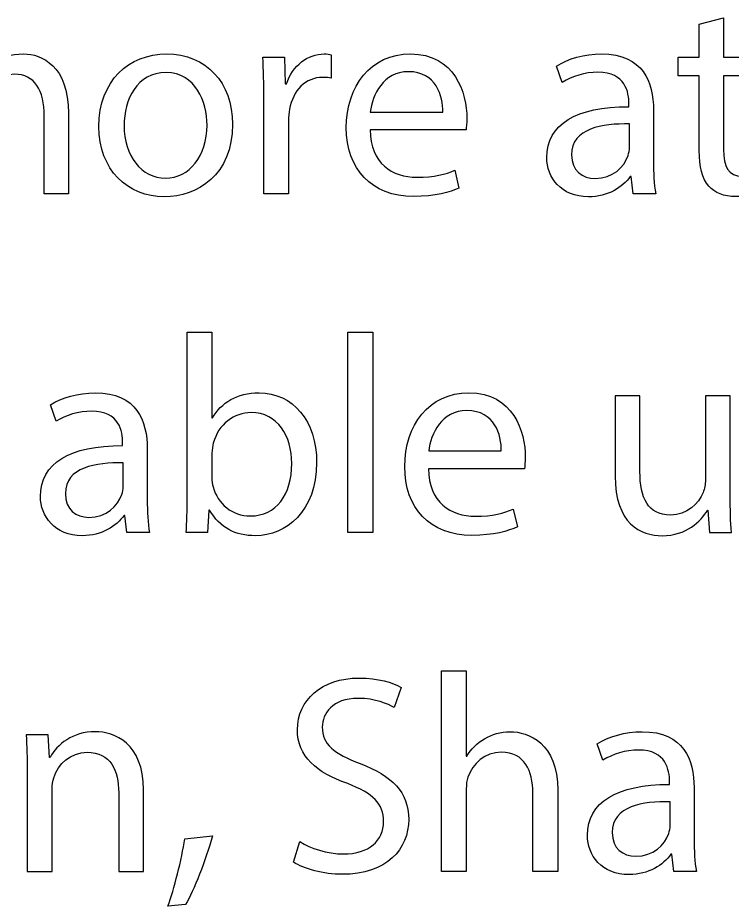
# Model space of a CAD drawing. Header units: millimetres. Extents: x -104 to 108, y -148 to 121.
# Drawn here: x -58.18 to -51.93, y -140.48 to -132.71 of the extents above; entities that cross this region are included whole.
import ezdxf

# ---------------------------------------------------------------- set-up
doc = ezdxf.new("R2010")
doc.units = ezdxf.units.MM
doc.header["$MEASUREMENT"] = 0
doc.layers.add('Capa 1', color=7, linetype='Continuous')

msp = doc.modelspace()

# ---------------------------------------------------------------- linework, layer by layer
at = {"layer": 'Capa 1', "color": 253}
for points, knots in [([(-52.2149, -132.7637), (-52.2149, -132.7637), (-52.2149, -133.0501), (-52.2149, -133.0501), (-52.2149, -133.0501), (-52.2149, -133.0501), (-52.4001, -133.0501), (-52.4001, -133.0501), (-52.4001, -133.0501), (-52.4001, -133.0501), (-52.4001, -133.2156), (-52.4001, -133.2156), (-52.4001, -133.2156), (-52.4001, -133.2156), (-52.2149, -133.2156), (-52.2149, -133.2156), (-52.2149, -133.2156), (-52.2149, -133.2156), (-52.2149, -133.8675), (-52.2149, -133.8675), (-52.2149, -133.8675), (-52.2149, -134.0083), (-52.1927, -134.1145), (-52.1309, -134.1787), (-52.1309, -134.1787), (-52.079, -134.2379), (-51.9976, -134.27), (-51.8963, -134.27), (-51.8963, -134.27), (-51.8123, -134.27), (-51.7457, -134.2577), (-51.7037, -134.2404), (-51.7037, -134.2404), (-51.7037, -134.2404), (-51.7136, -134.0774), (-51.7136, -134.0774), (-51.7136, -134.0774), (-51.7407, -134.0848), (-51.7827, -134.0922), (-51.8395, -134.0922), (-51.8395, -134.0922), (-51.9605, -134.0922), (-52.0025, -134.0083), (-52.0025, -133.8601), (-52.0025, -133.8601), (-52.0025, -133.8601), (-52.0025, -133.2156), (-52.0025, -133.2156), (-52.0025, -133.2156), (-52.0025, -133.2156), (-51.6913, -133.2156), (-51.6913, -133.2156), (-51.6913, -133.2156), (-51.6913, -133.2156), (-51.6913, -133.0501), (-51.6913, -133.0501), (-51.6913, -133.0501), (-51.6913, -133.0501), (-52.0025, -133.0501), (-52.0025, -133.0501), (-52.0025, -133.0501), (-52.0025, -133.0501), (-52.0025, -132.7069), (-52.0025, -132.7069), (-52.0025, -132.7069), (-52.0025, -132.7069), (-52.2149, -132.7637), (-52.2149, -132.7637)], [0, 0, 0, 0, 0.055556, 0.055556, 0.055556, 0.055556, 0.111111, 0.111111, 0.111111, 0.111111, 0.166667, 0.166667, 0.166667, 0.166667, 0.222222, 0.222222, 0.222222, 0.222222, 0.277778, 0.277778, 0.277778, 0.277778, 0.333333, 0.333333, 0.333333, 0.333333, 0.388889, 0.388889, 0.388889, 0.388889, 0.444444, 0.444444, 0.444444, 0.444444, 0.5, 0.5, 0.5, 0.5, 0.555556, 0.555556, 0.555556, 0.555556, 0.611111, 0.611111, 0.611111, 0.611111, 0.666667, 0.666667, 0.666667, 0.666667, 0.722222, 0.722222, 0.722222, 0.722222, 0.777778, 0.777778, 0.777778, 0.777778, 0.833333, 0.833333, 0.833333, 0.833333, 0.888889, 0.888889, 0.888889, 0.888889, 1, 1, 1, 1]), ([(-59.4381, -134.2454), (-59.4381, -134.2454), (-59.2257, -134.2454), (-59.2257, -134.2454), (-59.2257, -134.2454), (-59.2257, -134.2454), (-59.2257, -133.5243), (-59.2257, -133.5243), (-59.2257, -133.5243), (-59.2257, -133.4872), (-59.2208, -133.4502), (-59.2084, -133.4181), (-59.2084, -133.4181), (-59.1738, -133.3094), (-59.0751, -133.2008), (-58.9392, -133.2008), (-58.9392, -133.2008), (-58.7738, -133.2008), (-58.6898, -133.3391), (-58.6898, -133.5292), (-58.6898, -133.5292), (-58.6898, -133.5292), (-58.6898, -134.2454), (-58.6898, -134.2454), (-58.6898, -134.2454), (-58.6898, -134.2454), (-58.4774, -134.2454), (-58.4774, -134.2454), (-58.4774, -134.2454), (-58.4774, -134.2454), (-58.4774, -133.507), (-58.4774, -133.507), (-58.4774, -133.507), (-58.4774, -133.4675), (-58.47, -133.428), (-58.4602, -133.3983), (-58.4602, -133.3983), (-58.4231, -133.2921), (-58.3268, -133.2008), (-58.2033, -133.2008), (-58.2033, -133.2008), (-58.028, -133.2008), (-57.9441, -133.3391), (-57.9441, -133.5687), (-57.9441, -133.5687), (-57.9441, -133.5687), (-57.944, -134.2454), (-57.944, -134.2454), (-57.944, -134.2454), (-57.944, -134.2454), (-57.7317, -134.2454), (-57.7317, -134.2454), (-57.7317, -134.2454), (-57.7317, -134.2454), (-57.7317, -133.5416), (-57.7317, -133.5416), (-57.7317, -133.5416), (-57.7317, -133.1267), (-57.9663, -133.023), (-58.1243, -133.023), (-58.1243, -133.023), (-58.2379, -133.023), (-58.3169, -133.0526), (-58.3886, -133.1069), (-58.3886, -133.1069), (-58.4379, -133.144), (-58.4849, -133.1958), (-58.5219, -133.2625), (-58.5219, -133.2625), (-58.5219, -133.2625), (-58.5268, -133.2625), (-58.5268, -133.2625), (-58.5268, -133.2625), (-58.5787, -133.1217), (-58.7022, -133.023), (-58.8652, -133.023), (-58.8652, -133.023), (-59.0627, -133.023), (-59.1738, -133.1292), (-59.2405, -133.2428), (-59.2405, -133.2428), (-59.2405, -133.2428), (-59.2479, -133.2427), (-59.2479, -133.2427), (-59.2479, -133.2427), (-59.2479, -133.2427), (-59.2578, -133.0501), (-59.2578, -133.0501), (-59.2578, -133.0501), (-59.2578, -133.0501), (-59.4479, -133.0501), (-59.4479, -133.0501), (-59.4479, -133.0501), (-59.4405, -133.1489), (-59.4381, -133.2502), (-59.4381, -133.3736), (-59.4381, -133.3736), (-59.4381, -133.3736), (-59.4381, -134.2454), (-59.4381, -134.2454)], [0, 0, 0, 0, 0.038462, 0.038462, 0.038462, 0.038462, 0.076923, 0.076923, 0.076923, 0.076923, 0.115385, 0.115385, 0.115385, 0.115385, 0.153846, 0.153846, 0.153846, 0.153846, 0.192308, 0.192308, 0.192308, 0.192308, 0.230769, 0.230769, 0.230769, 0.230769, 0.269231, 0.269231, 0.269231, 0.269231, 0.307692, 0.307692, 0.307692, 0.307692, 0.346154, 0.346154, 0.346154, 0.346154, 0.384615, 0.384615, 0.384615, 0.384615, 0.423077, 0.423077, 0.423077, 0.423077, 0.461538, 0.461538, 0.461538, 0.461538, 0.5, 0.5, 0.5, 0.5, 0.538462, 0.538462, 0.538462, 0.538462, 0.576923, 0.576923, 0.576923, 0.576923, 0.615385, 0.615385, 0.615385, 0.615385, 0.653846, 0.653846, 0.653846, 0.653846, 0.692308, 0.692308, 0.692308, 0.692308, 0.730769, 0.730769, 0.730769, 0.730769, 0.769231, 0.769231, 0.769231, 0.769231, 0.807692, 0.807692, 0.807692, 0.807692, 0.846154, 0.846154, 0.846154, 0.846154, 0.884615, 0.884615, 0.884615, 0.884615, 0.923077, 0.923077, 0.923077, 0.923077, 1, 1, 1, 1]), ([(-56.8723, -133.023), (-57.2033, -133.023), (-57.465, -133.2576), (-57.465, -133.6576), (-57.465, -133.6576), (-57.465, -134.0354), (-57.2156, -134.2725), (-56.8921, -134.2725), (-56.8921, -134.2725), (-56.6032, -134.2725), (-56.297, -134.0799), (-56.297, -133.6379), (-56.297, -133.6379), (-56.297, -133.2724), (-56.5291, -133.023), (-56.8723, -133.023), (-56.8723, -133.023), (-56.8723, -133.023), (-56.8723, -133.023), (-56.8723, -133.023)], [0, 0, 0, 0, 0.166667, 0.166667, 0.166667, 0.166667, 0.333333, 0.333333, 0.333333, 0.333333, 0.5, 0.5, 0.5, 0.5, 0.666667, 0.666667, 0.666667, 0.666667, 1, 1, 1, 1]), ([(-56.0228, -134.2454), (-56.0228, -134.2454), (-55.8079, -134.2454), (-55.8079, -134.2454), (-55.8079, -134.2454), (-55.8079, -134.2454), (-55.8079, -133.6082), (-55.8079, -133.6082), (-55.8079, -133.6082), (-55.8079, -133.5712), (-55.803, -133.5366), (-55.798, -133.507), (-55.798, -133.507), (-55.7684, -133.344), (-55.6598, -133.2279), (-55.5067, -133.2279), (-55.5067, -133.2279), (-55.477, -133.2279), (-55.4548, -133.2304), (-55.4326, -133.2354), (-55.4326, -133.2354), (-55.4326, -133.2354), (-55.4325, -133.0304), (-55.4325, -133.0304), (-55.4325, -133.0304), (-55.4523, -133.0254), (-55.4696, -133.023), (-55.4943, -133.023), (-55.4943, -133.023), (-55.64, -133.023), (-55.7709, -133.1242), (-55.8252, -133.2847), (-55.8252, -133.2847), (-55.8252, -133.2847), (-55.8351, -133.2847), (-55.8351, -133.2847), (-55.8351, -133.2847), (-55.8351, -133.2847), (-55.8425, -133.0501), (-55.8425, -133.0501), (-55.8425, -133.0501), (-55.8425, -133.0501), (-56.0326, -133.0501), (-56.0326, -133.0501), (-56.0326, -133.0501), (-56.0252, -133.1613), (-56.0228, -133.2823), (-56.0228, -133.423), (-56.0228, -133.423), (-56.0228, -133.423), (-56.0228, -134.2454), (-56.0228, -134.2454)], [0, 0, 0, 0, 0.071429, 0.071429, 0.071429, 0.071429, 0.142857, 0.142857, 0.142857, 0.142857, 0.214286, 0.214286, 0.214286, 0.214286, 0.285714, 0.285714, 0.285714, 0.285714, 0.357143, 0.357143, 0.357143, 0.357143, 0.428571, 0.428571, 0.428571, 0.428571, 0.5, 0.5, 0.5, 0.5, 0.571429, 0.571429, 0.571429, 0.571429, 0.642857, 0.642857, 0.642857, 0.642857, 0.714286, 0.714286, 0.714286, 0.714286, 0.785714, 0.785714, 0.785714, 0.785714, 0.857143, 0.857143, 0.857143, 0.857143, 1, 1, 1, 1]), ([(-54.2546, -133.6872), (-54.2521, -133.665), (-54.2472, -133.6305), (-54.2472, -133.586), (-54.2472, -133.586), (-54.2472, -133.3662), (-54.3509, -133.023), (-54.7411, -133.023), (-54.7411, -133.023), (-55.0893, -133.023), (-55.3017, -133.307), (-55.3017, -133.6675), (-55.3017, -133.6675), (-55.3016, -134.028), (-55.0819, -134.27), (-54.7139, -134.27), (-54.7139, -134.27), (-54.5238, -134.27), (-54.3929, -134.2305), (-54.3163, -134.196), (-54.3163, -134.196), (-54.3163, -134.196), (-54.3534, -134.0404), (-54.3534, -134.0404), (-54.3534, -134.0404), (-54.4349, -134.075), (-54.5287, -134.1021), (-54.6843, -134.1021), (-54.6843, -134.1021), (-54.9016, -134.1021), (-55.0893, -133.9811), (-55.0942, -133.6873), (-55.0942, -133.6873), (-55.0942, -133.6873), (-54.2546, -133.6872), (-54.2546, -133.6872)], [0, 0, 0, 0, 0.1, 0.1, 0.1, 0.1, 0.2, 0.2, 0.2, 0.2, 0.3, 0.3, 0.3, 0.3, 0.4, 0.4, 0.4, 0.4, 0.5, 0.5, 0.5, 0.5, 0.6, 0.6, 0.6, 0.6, 0.7, 0.7, 0.7, 0.7, 0.8, 0.8, 0.8, 0.8, 1, 1, 1, 1]), ([(-52.5952, -134.2454), (-52.61, -134.1639), (-52.615, -134.0626), (-52.615, -133.9589), (-52.615, -133.9589), (-52.615, -133.9589), (-52.615, -133.5119), (-52.615, -133.5119), (-52.615, -133.5119), (-52.615, -133.2724), (-52.7039, -133.023), (-53.0693, -133.023), (-53.0693, -133.023), (-53.22, -133.023), (-53.3632, -133.065), (-53.462, -133.1292), (-53.462, -133.1292), (-53.462, -133.1292), (-53.4126, -133.2724), (-53.4126, -133.2724), (-53.4126, -133.2724), (-53.3286, -133.2181), (-53.2126, -133.1835), (-53.1015, -133.1835), (-53.1015, -133.1835), (-52.857, -133.1835), (-52.8298, -133.3613), (-52.8298, -133.4601), (-52.8298, -133.4601), (-52.8298, -133.4601), (-52.8298, -133.4848), (-52.8298, -133.4848), (-52.8298, -133.4848), (-53.2916, -133.4823), (-53.5484, -133.6403), (-53.5484, -133.9293), (-53.5484, -133.9293), (-53.5484, -134.1021), (-53.4249, -134.2725), (-53.1829, -134.2725), (-53.1829, -134.2725), (-53.0126, -134.2725), (-52.8841, -134.1885), (-52.8175, -134.0947), (-52.8175, -134.0947), (-52.8175, -134.0947), (-52.81, -134.0947), (-52.81, -134.0947), (-52.81, -134.0947), (-52.81, -134.0947), (-52.7928, -134.2454), (-52.7928, -134.2454), (-52.7928, -134.2454), (-52.7928, -134.2454), (-52.5952, -134.2454), (-52.5952, -134.2454)], [0, 0, 0, 0, 0.066667, 0.066667, 0.066667, 0.066667, 0.133333, 0.133333, 0.133333, 0.133333, 0.2, 0.2, 0.2, 0.2, 0.266667, 0.266667, 0.266667, 0.266667, 0.333333, 0.333333, 0.333333, 0.333333, 0.4, 0.4, 0.4, 0.4, 0.466667, 0.466667, 0.466667, 0.466667, 0.533333, 0.533333, 0.533333, 0.533333, 0.6, 0.6, 0.6, 0.6, 0.666667, 0.666667, 0.666667, 0.666667, 0.733333, 0.733333, 0.733333, 0.733333, 0.8, 0.8, 0.8, 0.8, 0.866667, 0.866667, 0.866667, 0.866667, 1, 1, 1, 1]), ([(-56.8773, -133.186), (-56.6204, -133.186), (-56.5192, -133.4428), (-56.5192, -133.6453), (-56.5192, -133.6453), (-56.5192, -133.9144), (-56.6748, -134.1095), (-56.8822, -134.1095), (-56.8822, -134.1095), (-57.0946, -134.1095), (-57.2452, -133.912), (-57.2452, -133.6502), (-57.2452, -133.6502), (-57.2452, -133.423), (-57.1341, -133.186), (-56.8773, -133.186), (-56.8773, -133.186), (-56.8773, -133.186), (-56.8773, -133.186), (-56.8773, -133.186)], [0, 0, 0, 0, 0.166667, 0.166667, 0.166667, 0.166667, 0.333333, 0.333333, 0.333333, 0.333333, 0.5, 0.5, 0.5, 0.5, 0.666667, 0.666667, 0.666667, 0.666667, 1, 1, 1, 1]), ([(-55.0917, -133.5317), (-55.0744, -133.381), (-54.9782, -133.1786), (-54.7584, -133.1786), (-54.7584, -133.1786), (-54.5139, -133.1786), (-54.4546, -133.3934), (-54.4571, -133.5317), (-54.4571, -133.5317), (-54.4571, -133.5317), (-55.0917, -133.5317), (-55.0917, -133.5317)], [0, 0, 0, 0, 0.25, 0.25, 0.25, 0.25, 0.5, 0.5, 0.5, 0.5, 1, 1, 1, 1]), ([(-52.8249, -133.8428), (-52.8249, -133.865), (-52.8298, -133.8898), (-52.8372, -133.912), (-52.8372, -133.912), (-52.8718, -134.0132), (-52.9706, -134.112), (-53.1261, -134.112), (-53.1261, -134.112), (-53.2373, -134.112), (-53.3311, -134.0453), (-53.3311, -133.9046), (-53.3311, -133.9046), (-53.3311, -133.6724), (-53.0619, -133.6305), (-52.8249, -133.6354), (-52.8249, -133.6354), (-52.8249, -133.6354), (-52.8249, -133.8428), (-52.8249, -133.8428)], [0, 0, 0, 0, 0.166667, 0.166667, 0.166667, 0.166667, 0.333333, 0.333333, 0.333333, 0.333333, 0.5, 0.5, 0.5, 0.5, 0.666667, 0.666667, 0.666667, 0.666667, 1, 1, 1, 1]), ([(-56.5143, -137.2087), (-56.5143, -137.2087), (-56.5044, -137.0111), (-56.5044, -137.0111), (-56.5044, -137.0111), (-56.5044, -137.0111), (-56.497, -137.0111), (-56.497, -137.0111), (-56.497, -137.0111), (-56.4081, -137.1692), (-56.2698, -137.2359), (-56.097, -137.2359), (-56.097, -137.2359), (-55.8303, -137.2359), (-55.5611, -137.0235), (-55.5611, -136.5963), (-55.5611, -136.5963), (-55.5586, -136.2333), (-55.7685, -135.9863), (-56.0649, -135.9863), (-56.0649, -135.9863), (-56.2575, -135.9863), (-56.3958, -136.0727), (-56.4723, -136.2061), (-56.4723, -136.2061), (-56.4723, -136.2061), (-56.4773, -136.2061), (-56.4773, -136.2061), (-56.4773, -136.2061), (-56.4773, -136.2061), (-56.4773, -135.4554), (-56.4773, -135.4554), (-56.4773, -135.4554), (-56.4773, -135.4554), (-56.6921, -135.4554), (-56.6921, -135.4554), (-56.6921, -135.4554), (-56.6921, -135.4554), (-56.6921, -136.9), (-56.6921, -136.9), (-56.6921, -136.9), (-56.6921, -137.0062), (-56.6971, -137.1272), (-56.702, -137.2087), (-56.702, -137.2087), (-56.702, -137.2087), (-56.5143, -137.2087), (-56.5143, -137.2087)], [0, 0, 0, 0, 0.076923, 0.076923, 0.076923, 0.076923, 0.153846, 0.153846, 0.153846, 0.153846, 0.230769, 0.230769, 0.230769, 0.230769, 0.307692, 0.307692, 0.307692, 0.307692, 0.384615, 0.384615, 0.384615, 0.384615, 0.461538, 0.461538, 0.461538, 0.461538, 0.538462, 0.538462, 0.538462, 0.538462, 0.615385, 0.615385, 0.615385, 0.615385, 0.692308, 0.692308, 0.692308, 0.692308, 0.769231, 0.769231, 0.769231, 0.769231, 0.846154, 0.846154, 0.846154, 0.846154, 1, 1, 1, 1]), ([(-55.287, -137.2087), (-55.287, -137.2087), (-55.0697, -137.2087), (-55.0697, -137.2087), (-55.0697, -137.2087), (-55.0697, -137.2087), (-55.0697, -135.4554), (-55.0697, -135.4554), (-55.0697, -135.4554), (-55.0697, -135.4554), (-55.287, -135.4554), (-55.287, -135.4554), (-55.287, -135.4554), (-55.287, -135.4554), (-55.287, -137.2087), (-55.287, -137.2087)], [0, 0, 0, 0, 0.2, 0.2, 0.2, 0.2, 0.4, 0.4, 0.4, 0.4, 0.6, 0.6, 0.6, 0.6, 1, 1, 1, 1]), ([(-57.023, -137.2087), (-57.0379, -137.1272), (-57.0428, -137.026), (-57.0428, -136.9222), (-57.0428, -136.9222), (-57.0428, -136.9222), (-57.0428, -136.4753), (-57.0428, -136.4753), (-57.0428, -136.4753), (-57.0428, -136.2357), (-57.1317, -135.9863), (-57.4972, -135.9863), (-57.4972, -135.9863), (-57.6478, -135.9863), (-57.7911, -136.0283), (-57.8898, -136.0925), (-57.8898, -136.0925), (-57.8898, -136.0925), (-57.8404, -136.2357), (-57.8404, -136.2357), (-57.8404, -136.2357), (-57.7565, -136.1814), (-57.6404, -136.1468), (-57.5293, -136.1468), (-57.5293, -136.1468), (-57.2848, -136.1468), (-57.2577, -136.3246), (-57.2577, -136.4234), (-57.2577, -136.4234), (-57.2577, -136.4234), (-57.2576, -136.4481), (-57.2576, -136.4481), (-57.2576, -136.4481), (-57.7194, -136.4456), (-57.9763, -136.6037), (-57.9763, -136.8926), (-57.9763, -136.8926), (-57.9762, -137.0655), (-57.8528, -137.2359), (-57.6108, -137.2359), (-57.6108, -137.2359), (-57.4404, -137.2359), (-57.312, -137.1519), (-57.2453, -137.0581), (-57.2453, -137.0581), (-57.2453, -137.0581), (-57.2379, -137.0581), (-57.2379, -137.0581), (-57.2379, -137.0581), (-57.2379, -137.0581), (-57.2206, -137.2087), (-57.2206, -137.2087), (-57.2206, -137.2087), (-57.2206, -137.2087), (-57.023, -137.2087), (-57.023, -137.2087)], [0, 0, 0, 0, 0.066667, 0.066667, 0.066667, 0.066667, 0.133333, 0.133333, 0.133333, 0.133333, 0.2, 0.2, 0.2, 0.2, 0.266667, 0.266667, 0.266667, 0.266667, 0.333333, 0.333333, 0.333333, 0.333333, 0.4, 0.4, 0.4, 0.4, 0.466667, 0.466667, 0.466667, 0.466667, 0.533333, 0.533333, 0.533333, 0.533333, 0.6, 0.6, 0.6, 0.6, 0.666667, 0.666667, 0.666667, 0.666667, 0.733333, 0.733333, 0.733333, 0.733333, 0.8, 0.8, 0.8, 0.8, 0.866667, 0.866667, 0.866667, 0.866667, 1, 1, 1, 1]), ([(-53.7435, -136.6506), (-53.741, -136.6284), (-53.7361, -136.5938), (-53.7361, -136.5493), (-53.7361, -136.5493), (-53.7361, -136.3296), (-53.8398, -135.9863), (-54.23, -135.9863), (-54.23, -135.9863), (-54.5782, -135.9863), (-54.7906, -136.2703), (-54.7906, -136.6308), (-54.7906, -136.6308), (-54.7905, -136.9914), (-54.5708, -137.2334), (-54.2028, -137.2334), (-54.2028, -137.2334), (-54.0127, -137.2334), (-53.8818, -137.1939), (-53.8052, -137.1593), (-53.8052, -137.1593), (-53.8052, -137.1593), (-53.8423, -137.0037), (-53.8423, -137.0037), (-53.8423, -137.0037), (-53.9238, -137.0383), (-54.0176, -137.0655), (-54.1732, -137.0655), (-54.1732, -137.0655), (-54.3905, -137.0655), (-54.5782, -136.9445), (-54.5831, -136.6506), (-54.5831, -136.6506), (-54.5831, -136.6506), (-53.7435, -136.6506), (-53.7435, -136.6506)], [0, 0, 0, 0, 0.1, 0.1, 0.1, 0.1, 0.2, 0.2, 0.2, 0.2, 0.3, 0.3, 0.3, 0.3, 0.4, 0.4, 0.4, 0.4, 0.5, 0.5, 0.5, 0.5, 0.6, 0.6, 0.6, 0.6, 0.7, 0.7, 0.7, 0.7, 0.8, 0.8, 0.8, 0.8, 1, 1, 1, 1]), ([(-51.9433, -136.0135), (-51.9433, -136.0135), (-51.9434, -136.8827), (-51.9434, -136.8827), (-51.9434, -136.8827), (-51.9434, -137.0062), (-51.9409, -137.1149), (-51.9335, -137.2087), (-51.9335, -137.2087), (-51.9335, -137.2087), (-52.1261, -137.2087), (-52.1261, -137.2087), (-52.1261, -137.2087), (-52.1261, -137.2087), (-52.1384, -137.0136), (-52.1384, -137.0136), (-52.1384, -137.0136), (-52.1384, -137.0136), (-52.1434, -137.0136), (-52.1434, -137.0136), (-52.1434, -137.0136), (-52.2002, -137.1099), (-52.3261, -137.2359), (-52.5385, -137.2359), (-52.5385, -137.2359), (-52.7262, -137.2359), (-52.9509, -137.1321), (-52.9509, -136.7123), (-52.9509, -136.7123), (-52.9509, -136.7123), (-52.9509, -136.0135), (-52.9509, -136.0135), (-52.9509, -136.0135), (-52.9509, -136.0135), (-52.7336, -136.0135), (-52.7336, -136.0135), (-52.7336, -136.0135), (-52.7336, -136.0135), (-52.7336, -136.6753), (-52.7336, -136.6753), (-52.7336, -136.6753), (-52.7336, -136.9025), (-52.6644, -137.0556), (-52.4669, -137.0556), (-52.4669, -137.0556), (-52.3212, -137.0556), (-52.2199, -136.9543), (-52.1804, -136.858), (-52.1804, -136.858), (-52.1681, -136.8259), (-52.1606, -136.7864), (-52.1606, -136.7469), (-52.1606, -136.7469), (-52.1606, -136.7469), (-52.1606, -136.0135), (-52.1606, -136.0135), (-52.1606, -136.0135), (-52.1606, -136.0135), (-51.9433, -136.0135), (-51.9433, -136.0135)], [0, 0, 0, 0, 0.125, 0.125, 0.125, 0.125, 0.1875, 0.1875, 0.1875, 0.1875, 0.25, 0.25, 0.25, 0.25, 0.3125, 0.3125, 0.3125, 0.3125, 0.375, 0.375, 0.375, 0.375, 0.4375, 0.4375, 0.4375, 0.4375, 0.5, 0.5, 0.5, 0.5, 0.5625, 0.5625, 0.5625, 0.5625, 0.625, 0.625, 0.625, 0.625, 0.6875, 0.6875, 0.6875, 0.6875, 0.75, 0.75, 0.75, 0.75, 0.8125, 0.8125, 0.8125, 0.8125, 0.875, 0.875, 0.875, 0.875, 0.9375, 0.9375, 0.9375, 0.9375, 1, 1, 1, 1]), ([(-56.4773, -136.5148), (-56.4773, -136.4802), (-56.4699, -136.4506), (-56.4649, -136.4259), (-56.4649, -136.4259), (-56.4205, -136.2604), (-56.2822, -136.1592), (-56.134, -136.1592), (-56.134, -136.1592), (-55.9019, -136.1592), (-55.7784, -136.3641), (-55.7784, -136.6037), (-55.7784, -136.6037), (-55.7784, -136.8778), (-55.9142, -137.063), (-56.1414, -137.063), (-56.1414, -137.063), (-56.2995, -137.063), (-56.4254, -136.9593), (-56.4674, -136.8086), (-56.4674, -136.8086), (-56.4723, -136.7839), (-56.4773, -136.7568), (-56.4773, -136.7296), (-56.4773, -136.7296), (-56.4773, -136.7296), (-56.4773, -136.5148), (-56.4773, -136.5148)], [0, 0, 0, 0, 0.125, 0.125, 0.125, 0.125, 0.25, 0.25, 0.25, 0.25, 0.375, 0.375, 0.375, 0.375, 0.5, 0.5, 0.5, 0.5, 0.625, 0.625, 0.625, 0.625, 0.75, 0.75, 0.75, 0.75, 1, 1, 1, 1]), ([(-54.5806, -136.495), (-54.5633, -136.3444), (-54.4671, -136.1419), (-54.2473, -136.1419), (-54.2473, -136.1419), (-54.0028, -136.1419), (-53.9435, -136.3567), (-53.946, -136.495), (-53.946, -136.495), (-53.946, -136.495), (-54.5806, -136.495), (-54.5806, -136.495)], [0, 0, 0, 0, 0.25, 0.25, 0.25, 0.25, 0.5, 0.5, 0.5, 0.5, 1, 1, 1, 1]), ([(-57.2527, -136.8062), (-57.2527, -136.8284), (-57.2577, -136.8531), (-57.2651, -136.8753), (-57.2651, -136.8753), (-57.2996, -136.9766), (-57.3984, -137.0753), (-57.554, -137.0753), (-57.554, -137.0753), (-57.6651, -137.0753), (-57.7589, -137.0087), (-57.7589, -136.8679), (-57.7589, -136.8679), (-57.7589, -136.6358), (-57.4898, -136.5938), (-57.2527, -136.5987), (-57.2527, -136.5987), (-57.2527, -136.5987), (-57.2527, -136.8062), (-57.2527, -136.8062)], [0, 0, 0, 0, 0.166667, 0.166667, 0.166667, 0.166667, 0.333333, 0.333333, 0.333333, 0.333333, 0.5, 0.5, 0.5, 0.5, 0.666667, 0.666667, 0.666667, 0.666667, 1, 1, 1, 1]), ([(-54.4696, -140.172), (-54.4696, -140.172), (-54.2523, -140.172), (-54.2523, -140.172), (-54.2523, -140.172), (-54.2523, -140.172), (-54.2523, -139.4509), (-54.2523, -139.4509), (-54.2523, -139.4509), (-54.2523, -139.4089), (-54.2498, -139.3768), (-54.2375, -139.3472), (-54.2375, -139.3472), (-54.1979, -139.2287), (-54.0868, -139.1299), (-53.9461, -139.1299), (-53.9461, -139.1299), (-53.7411, -139.1299), (-53.6695, -139.2929), (-53.6695, -139.4855), (-53.6695, -139.4855), (-53.6695, -139.4855), (-53.6695, -140.172), (-53.6695, -140.172), (-53.6695, -140.172), (-53.6695, -140.172), (-53.4522, -140.172), (-53.4522, -140.172), (-53.4522, -140.172), (-53.4522, -140.172), (-53.4522, -139.4608), (-53.4522, -139.4608), (-53.4522, -139.4608), (-53.4522, -139.0484), (-53.709, -138.9496), (-53.8695, -138.9496), (-53.8695, -138.9496), (-53.951, -138.9496), (-54.0276, -138.9743), (-54.0918, -139.0114), (-54.0918, -139.0114), (-54.1584, -139.0484), (-54.2128, -139.1027), (-54.2473, -139.1645), (-54.2473, -139.1645), (-54.2473, -139.1645), (-54.2523, -139.1645), (-54.2523, -139.1645), (-54.2523, -139.1645), (-54.2523, -139.1645), (-54.2523, -138.4187), (-54.2523, -138.4187), (-54.2523, -138.4187), (-54.2523, -138.4187), (-54.4696, -138.4187), (-54.4696, -138.4187), (-54.4696, -138.4187), (-54.4696, -138.4187), (-54.4696, -140.172), (-54.4696, -140.172)], [0, 0, 0, 0, 0.0625, 0.0625, 0.0625, 0.0625, 0.125, 0.125, 0.125, 0.125, 0.1875, 0.1875, 0.1875, 0.1875, 0.25, 0.25, 0.25, 0.25, 0.3125, 0.3125, 0.3125, 0.3125, 0.375, 0.375, 0.375, 0.375, 0.4375, 0.4375, 0.4375, 0.4375, 0.5, 0.5, 0.5, 0.5, 0.5625, 0.5625, 0.5625, 0.5625, 0.625, 0.625, 0.625, 0.625, 0.6875, 0.6875, 0.6875, 0.6875, 0.75, 0.75, 0.75, 0.75, 0.8125, 0.8125, 0.8125, 0.8125, 0.875, 0.875, 0.875, 0.875, 1, 1, 1, 1]), ([(-55.7636, -140.0905), (-55.6747, -140.1498), (-55.4994, -140.1967), (-55.3389, -140.1967), (-55.3389, -140.1967), (-54.9463, -140.1967), (-54.7561, -139.9745), (-54.7561, -139.7176), (-54.7561, -139.7176), (-54.7561, -139.4732), (-54.8994, -139.3373), (-55.1809, -139.2287), (-55.1809, -139.2287), (-55.4105, -139.1398), (-55.5118, -139.0632), (-55.5118, -138.9077), (-55.5118, -138.9077), (-55.5118, -138.7941), (-55.4253, -138.6582), (-55.1982, -138.6582), (-55.1982, -138.6582), (-55.0475, -138.6582), (-54.9364, -138.7076), (-54.8821, -138.7373), (-54.8821, -138.7373), (-54.8821, -138.7373), (-54.8228, -138.5619), (-54.8228, -138.5619), (-54.8228, -138.5619), (-54.8969, -138.5199), (-55.0204, -138.4804), (-55.1907, -138.4804), (-55.1907, -138.4804), (-55.5142, -138.4804), (-55.7291, -138.6731), (-55.7291, -138.9323), (-55.7291, -138.9323), (-55.7291, -139.1669), (-55.5612, -139.3077), (-55.2895, -139.404), (-55.2895, -139.404), (-55.0648, -139.4904), (-54.9759, -139.5793), (-54.9759, -139.7349), (-54.9759, -139.7349), (-54.9759, -139.9028), (-55.1043, -140.0189), (-55.3241, -140.0189), (-55.3241, -140.0189), (-55.4723, -140.0189), (-55.613, -139.9695), (-55.7093, -139.9102), (-55.7093, -139.9102), (-55.7093, -139.9102), (-55.7636, -140.0905), (-55.7636, -140.0905)], [0, 0, 0, 0, 0.066667, 0.066667, 0.066667, 0.066667, 0.133333, 0.133333, 0.133333, 0.133333, 0.2, 0.2, 0.2, 0.2, 0.266667, 0.266667, 0.266667, 0.266667, 0.333333, 0.333333, 0.333333, 0.333333, 0.4, 0.4, 0.4, 0.4, 0.466667, 0.466667, 0.466667, 0.466667, 0.533333, 0.533333, 0.533333, 0.533333, 0.6, 0.6, 0.6, 0.6, 0.666667, 0.666667, 0.666667, 0.666667, 0.733333, 0.733333, 0.733333, 0.733333, 0.8, 0.8, 0.8, 0.8, 0.866667, 0.866667, 0.866667, 0.866667, 1, 1, 1, 1]), ([(-58.0923, -140.172), (-58.0923, -140.172), (-58.0923, -139.3003), (-58.0923, -139.3003), (-58.0923, -139.3003), (-58.0923, -139.1768), (-58.0948, -139.0756), (-58.1022, -138.9768), (-58.1022, -138.9768), (-58.1022, -138.9768), (-57.9096, -138.9768), (-57.9096, -138.9768), (-57.9096, -138.9768), (-57.9096, -138.9768), (-57.8972, -139.1744), (-57.8972, -139.1744), (-57.8972, -139.1744), (-57.8972, -139.1744), (-57.8923, -139.1744), (-57.8923, -139.1744), (-57.8923, -139.1744), (-57.833, -139.0608), (-57.6948, -138.9496), (-57.4972, -138.9496), (-57.4972, -138.9496), (-57.3318, -138.9496), (-57.0749, -139.0484), (-57.0749, -139.4583), (-57.0749, -139.4583), (-57.0749, -139.4583), (-57.0749, -140.172), (-57.0749, -140.172), (-57.0749, -140.172), (-57.0749, -140.172), (-57.2922, -140.172), (-57.2922, -140.172), (-57.2922, -140.172), (-57.2922, -140.172), (-57.2922, -139.483), (-57.2922, -139.483), (-57.2922, -139.483), (-57.2922, -139.2904), (-57.3638, -139.1299), (-57.5688, -139.1299), (-57.5688, -139.1299), (-57.712, -139.1299), (-57.8231, -139.2311), (-57.8602, -139.3522), (-57.8602, -139.3522), (-57.8701, -139.3793), (-57.875, -139.4164), (-57.875, -139.4534), (-57.875, -139.4534), (-57.875, -139.4534), (-57.875, -140.172), (-57.875, -140.172), (-57.875, -140.172), (-57.875, -140.172), (-58.0923, -140.172), (-58.0923, -140.172)], [0, 0, 0, 0, 0.125, 0.125, 0.125, 0.125, 0.1875, 0.1875, 0.1875, 0.1875, 0.25, 0.25, 0.25, 0.25, 0.3125, 0.3125, 0.3125, 0.3125, 0.375, 0.375, 0.375, 0.375, 0.4375, 0.4375, 0.4375, 0.4375, 0.5, 0.5, 0.5, 0.5, 0.5625, 0.5625, 0.5625, 0.5625, 0.625, 0.625, 0.625, 0.625, 0.6875, 0.6875, 0.6875, 0.6875, 0.75, 0.75, 0.75, 0.75, 0.8125, 0.8125, 0.8125, 0.8125, 0.875, 0.875, 0.875, 0.875, 0.9375, 0.9375, 0.9375, 0.9375, 1, 1, 1, 1]), ([(-52.2398, -140.172), (-52.2545, -140.0905), (-52.2595, -139.9893), (-52.2595, -139.8856), (-52.2595, -139.8856), (-52.2595, -139.8856), (-52.2595, -139.4386), (-52.2595, -139.4386), (-52.2595, -139.4386), (-52.2595, -139.199), (-52.3484, -138.9496), (-52.7139, -138.9496), (-52.7139, -138.9496), (-52.8645, -138.9496), (-53.0078, -138.9916), (-53.1065, -139.0558), (-53.1065, -139.0558), (-53.1065, -139.0558), (-53.0572, -139.199), (-53.0572, -139.199), (-53.0572, -139.199), (-52.9732, -139.1447), (-52.8571, -139.1101), (-52.746, -139.1101), (-52.746, -139.1101), (-52.5015, -139.1101), (-52.4744, -139.2879), (-52.4744, -139.3867), (-52.4744, -139.3867), (-52.4744, -139.3867), (-52.4744, -139.4114), (-52.4744, -139.4114), (-52.4744, -139.4114), (-52.9361, -139.4089), (-53.193, -139.567), (-53.193, -139.8559), (-53.193, -139.8559), (-53.193, -140.0288), (-53.0695, -140.1992), (-52.8275, -140.1992), (-52.8275, -140.1992), (-52.6571, -140.1992), (-52.5287, -140.1152), (-52.462, -140.0214), (-52.462, -140.0214), (-52.462, -140.0214), (-52.4546, -140.0214), (-52.4546, -140.0214), (-52.4546, -140.0214), (-52.4546, -140.0214), (-52.4373, -140.172), (-52.4373, -140.172), (-52.4373, -140.172), (-52.4373, -140.172), (-52.2398, -140.172), (-52.2398, -140.172)], [0, 0, 0, 0, 0.066667, 0.066667, 0.066667, 0.066667, 0.133333, 0.133333, 0.133333, 0.133333, 0.2, 0.2, 0.2, 0.2, 0.266667, 0.266667, 0.266667, 0.266667, 0.333333, 0.333333, 0.333333, 0.333333, 0.4, 0.4, 0.4, 0.4, 0.466667, 0.466667, 0.466667, 0.466667, 0.533333, 0.533333, 0.533333, 0.533333, 0.6, 0.6, 0.6, 0.6, 0.666667, 0.666667, 0.666667, 0.666667, 0.733333, 0.733333, 0.733333, 0.733333, 0.8, 0.8, 0.8, 0.8, 0.866667, 0.866667, 0.866667, 0.866667, 1, 1, 1, 1]), ([(-52.4694, -139.7695), (-52.4694, -139.7917), (-52.4744, -139.8164), (-52.4818, -139.8386), (-52.4818, -139.8386), (-52.5163, -139.9399), (-52.6151, -140.0387), (-52.7707, -140.0387), (-52.7707, -140.0387), (-52.8818, -140.0387), (-52.9757, -139.972), (-52.9757, -139.8312), (-52.9757, -139.8312), (-52.9756, -139.5991), (-52.7065, -139.5571), (-52.4694, -139.5621), (-52.4694, -139.5621), (-52.4694, -139.5621), (-52.4694, -139.7695), (-52.4694, -139.7695)], [0, 0, 0, 0, 0.166667, 0.166667, 0.166667, 0.166667, 0.333333, 0.333333, 0.333333, 0.333333, 0.5, 0.5, 0.5, 0.5, 0.666667, 0.666667, 0.666667, 0.666667, 1, 1, 1, 1]), ([(-56.7069, -140.4609), (-56.6377, -140.3449), (-56.5291, -140.0708), (-56.4723, -139.8609), (-56.4723, -139.8609), (-56.4723, -139.8609), (-56.7143, -139.8856), (-56.7143, -139.8856), (-56.7143, -139.8856), (-56.7414, -140.0658), (-56.8081, -140.3301), (-56.8625, -140.4758), (-56.8625, -140.4758), (-56.8625, -140.4758), (-56.7069, -140.4609), (-56.7069, -140.4609)], [0, 0, 0, 0, 0.2, 0.2, 0.2, 0.2, 0.4, 0.4, 0.4, 0.4, 0.6, 0.6, 0.6, 0.6, 1, 1, 1, 1])]:
    msp.add_open_spline(points, degree=3, knots=knots, dxfattribs=at)

doc.saveas('drawing.dxf')
